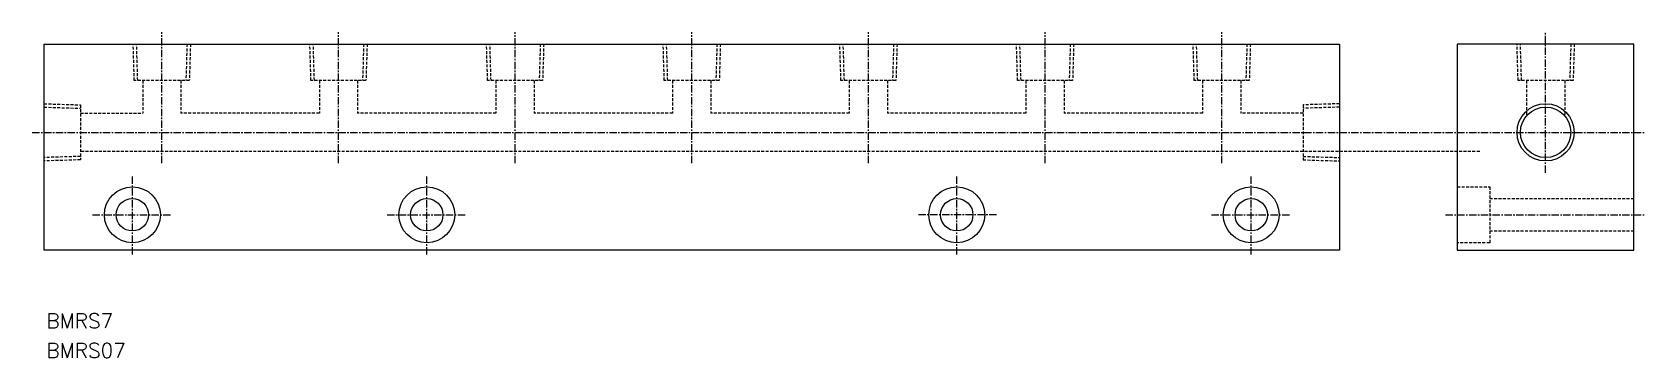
# Model space of a CAD drawing. Extents: x 30 to 304, y 69 to 124.
import ezdxf
from ezdxf.enums import TextEntityAlignment as Align

# ---------------------------------------------------------------- set-up
doc = ezdxf.new("R2010")
doc.units = 0
doc.linetypes.add('CENTER', pattern=[2, 1.25, -0.25, 0.25, -0.25])
doc.linetypes.add('DASHED', pattern=[0.75, 0.5, -0.25])
doc.layers.get('0').update_dxf_attribs({"linetype": 'CONTINUOUS'})
doc.layers.add('CENTER', color=1, linetype='CENTER')
doc.styles.get("Standard").update_dxf_attribs({"font": 'txt.shx', "bigfont": 'extfont.shx'})

msp = doc.modelspace()

# ---------------------------------------------------------------- linework, layer by layer
at = {"color": 3, "linetype": 'DASHED'}
for p, q in [((47.33, 116.3), (47.14, 122.5)), ((47.91, 116.3), (47.72, 122.5)), ((56.28, 122.5), (56.09, 116.3)), ((56.86, 122.5), (56.67, 116.3)), ((77.33, 116.3), (77.14, 122.5)), ((77.91, 116.3), (77.72, 122.5)), ((86.28, 122.5), (86.09, 116.3)), ((86.86, 122.5), (86.67, 116.3)), ((107.33, 116.3), (107.14, 122.5)), ((107.91, 116.3), (107.72, 122.5)), ((116.28, 122.5), (116.09, 116.3)), ((116.86, 122.5), (116.67, 116.3)), ((137.33, 116.3), (137.14, 122.5)), ((137.91, 116.3), (137.72, 122.5)), ((146.28, 122.5), (146.09, 116.3)), ((146.86, 122.5), (146.67, 116.3)), ((167.33, 116.3), (167.14, 122.5)), ((167.91, 116.3), (167.72, 122.5)), ((176.28, 122.5), (176.09, 116.3)), ((176.86, 122.5), (176.67, 116.3)), ((197.33, 116.3), (197.14, 122.5)), ((197.91, 116.3), (197.72, 122.5)), ((206.28, 122.5), (206.09, 116.3)), ((206.86, 122.5), (206.67, 116.3)), ((227.33, 116.3), (227.14, 122.5)), ((227.91, 116.3), (227.72, 122.5)), ((236.28, 122.5), (236.09, 116.3)), ((236.86, 122.5), (236.67, 116.3)), ((282.33, 116.3), (282.14, 122.5)), ((282.91, 116.3), (282.72, 122.5)), ((291.28, 122.5), (291.09, 116.3)), ((291.86, 122.5), (291.67, 116.3)), ((56.67, 116.3), (47.33, 116.3)), ((48.75, 116.3), (48.75, 110.75)), ((55.25, 116.3), (55.25, 110.75)), ((86.67, 116.3), (77.33, 116.3)), ((78.75, 116.3), (78.75, 110.75)), ((85.25, 116.3), (85.25, 110.75)), ((116.67, 116.3), (107.33, 116.3)), ((108.75, 116.3), (108.75, 110.75)), ((115.25, 116.3), (115.25, 110.75)), ((146.67, 116.3), (137.33, 116.3)), ((138.75, 116.3), (138.75, 110.75)), ((145.25, 116.3), (145.25, 110.75)), ((176.67, 116.3), (167.33, 116.3)), ((168.75, 116.3), (168.75, 110.75)), ((175.25, 116.3), (175.25, 110.75)), ((206.67, 116.3), (197.33, 116.3)), ((198.75, 116.3), (198.75, 110.75)), ((205.25, 116.3), (205.25, 110.75)), ((236.67, 116.3), (227.33, 116.3)), ((228.75, 116.3), (228.75, 110.75)), ((235.25, 116.3), (235.25, 110.75)), ((291.67, 116.3), (282.33, 116.3)), ((283.75, 116.3), (283.75, 110.29)), ((290.25, 116.3), (290.25, 110.29)), ((32, 112.36), (38.2, 112.17)), ((252, 112.36), (245.8, 112.17)), ((32, 111.78), (38.2, 111.59)), ((38.2, 112.17), (38.2, 102.83)), ((38.2, 110.75), (48.75, 110.75)), ((78.75, 110.75), (55.25, 110.75)), ((108.75, 110.75), (85.25, 110.75)), ((138.75, 110.75), (115.25, 110.75)), ((168.75, 110.75), (145.25, 110.75)), ((168.75, 110.75), (145.25, 110.75)), ((198.75, 110.75), (175.25, 110.75)), ((198.75, 110.75), (175.25, 110.75)), ((228.75, 110.75), (205.25, 110.75)), ((228.75, 110.75), (205.25, 110.75)), ((245.8, 110.75), (235.25, 110.75)), ((245.8, 112.17), (245.8, 102.83)), ((252, 111.78), (245.8, 111.59)), ((245.8, 104.25), (38.2, 104.25)), ((275.8, 104.25), (68.2, 104.25)), ((38.2, 103.41), (32, 103.22)), ((38.2, 102.83), (32, 102.64)), ((245.8, 103.41), (252, 103.22)), ((245.8, 102.83), (252, 102.64)), ((272, 98.25), (277.5, 98.25)), ((277.5, 98.25), (277.5, 88.75)), ((277.5, 96.25), (302, 96.25)), ((277.5, 90.75), (302, 90.75)), ((277.5, 88.75), (272, 88.75))]:
    msp.add_line(p, q, dxfattribs=at)
at = {"color": 7, "linetype": 'CONTINUOUS'}
for points in [[(252, 87.5), (32, 87.5), (32, 122.5), (252, 122.5)], [(272, 87.5), (302, 87.5), (302, 122.5), (272, 122.5)]]:
    msp.add_lwpolyline(points, close=True, dxfattribs=at)
at = {"color": 3, "linetype": 'CONTINUOUS'}
msp.add_circle((287, 107.5), 4.86, dxfattribs=at)
at = {"color": 7, "linetype": 'CONTINUOUS'}
for centre, radius in [((287, 107.5), 4.28), ((47, 93.5), 4.75), ((47, 93.5), 2.75), ((97, 93.5), 4.75), ((97, 93.5), 2.75), ((187, 93.5), 4.75), ((187, 93.5), 2.75), ((237, 93.5), 4.75), ((237, 93.5), 2.75)]:
    msp.add_circle(centre, radius, dxfattribs=at)
at = {"layer": 'CENTER', "color": 1, "linetype": 'CENTER'}
for p, q in [((52, 102.25), (52, 124.5)), ((82, 102.25), (82, 124.5)), ((112, 102.25), (112, 124.5)), ((142, 102.25), (142, 124.5)), ((172, 102.25), (172, 124.5)), ((202, 102.25), (202, 124.5)), ((232, 102.25), (232, 124.5)), ((287, 100.64), (287, 124.5)), ((30, 107.5), (254, 107.5)), ((60, 107.5), (284, 107.5)), ((270, 107.5), (304, 107.5)), ((47, 86.75), (47, 100.25)), ((97, 86.75), (97, 100.25)), ((187, 86.75), (187, 100.25)), ((237, 86.75), (237, 100.25)), ((40.25, 93.5), (53.75, 93.5)), ((90.25, 93.5), (103.75, 93.5)), ((193.75, 93.5), (180.25, 93.5)), ((230.25, 93.5), (243.75, 93.5)), ((270, 93.5), (304, 93.5))]:
    msp.add_line(p, q, dxfattribs=at)

# ---------------------------------------------------------------- texts
at = {"color": 7, "linetype": 'CONTINUOUS'}
for s, p in [('BMRS7', (32.39, 75.47)), ('BMRS07', (32.39, 70.47))]:
    msp.add_text(s, height=2.5, dxfattribs=at).set_placement(p, align=Align.MIDDLE_LEFT)

doc.saveas('drawing.dxf')
